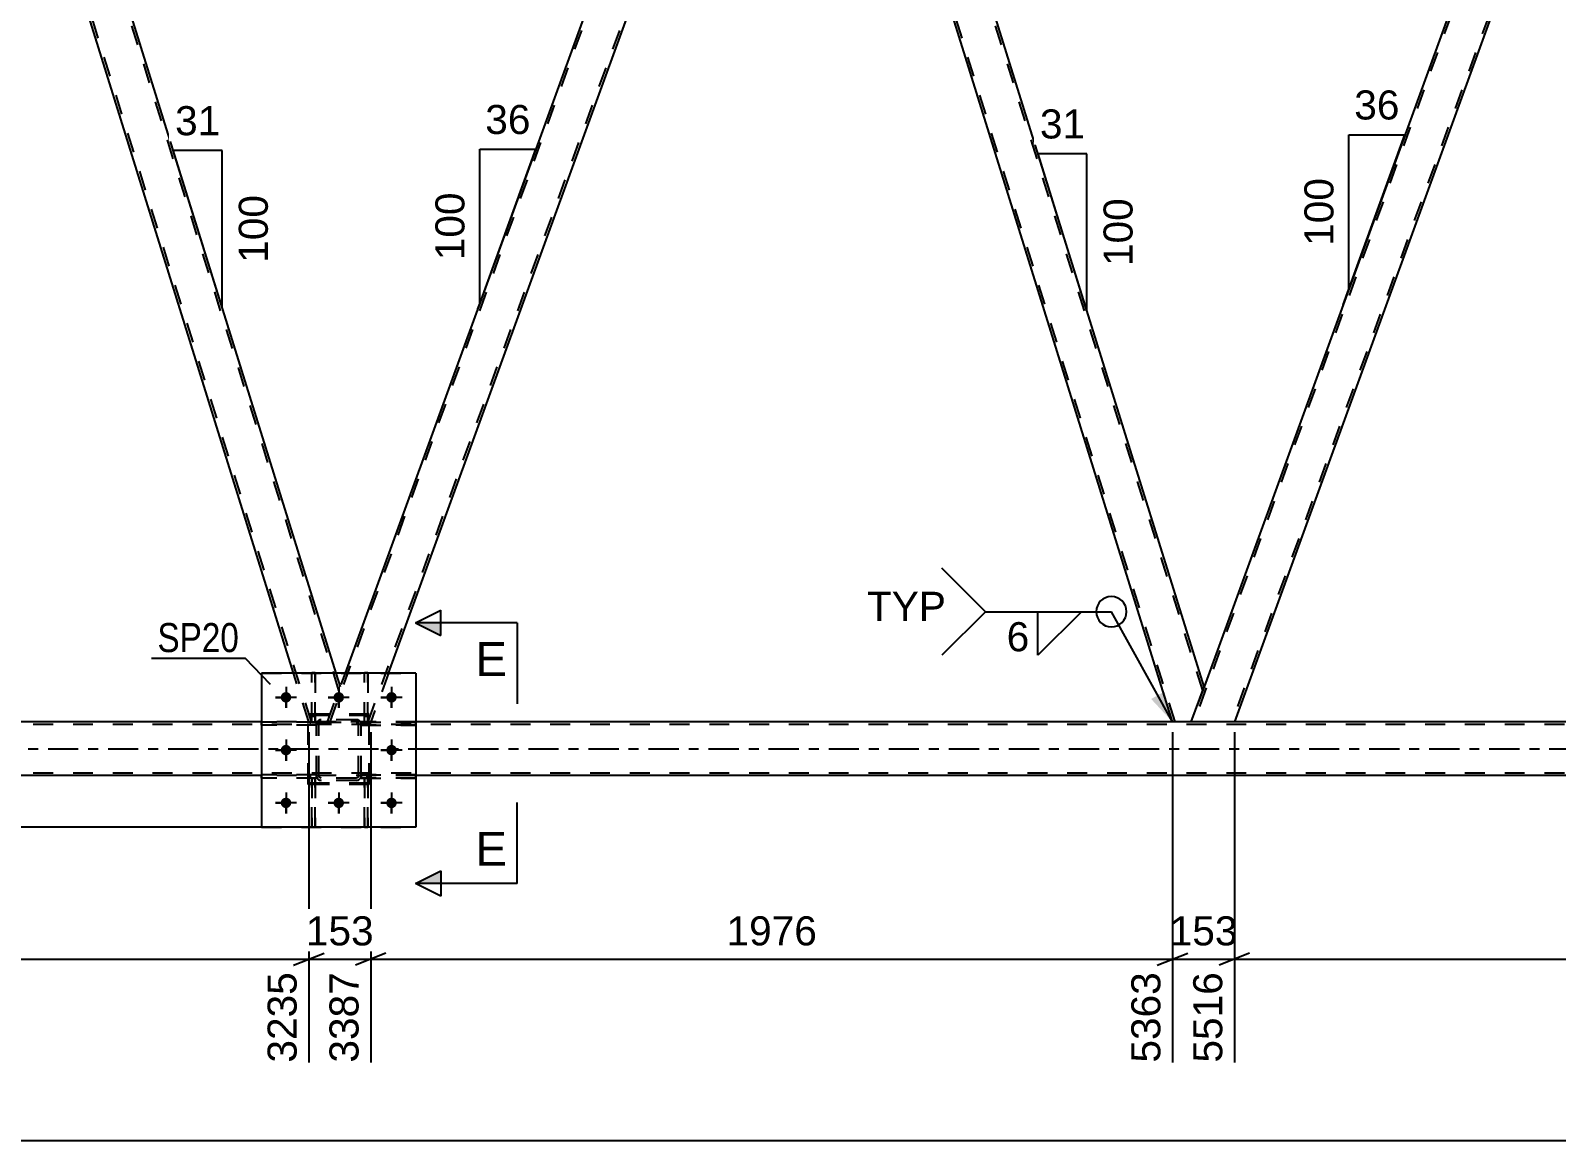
# Model space of a CAD drawing. Header units: millimetres. Extents: x -116 to 725, y -402 to 192.
# Drawn here: x 26.1 to 176.5, y -164.5 to -55.1 of the extents above; entities that cross this region are included whole.
import ezdxf

# ---------------------------------------------------------------- set-up
doc = ezdxf.new("R2010")
doc.units = ezdxf.units.MM
doc.linetypes.add('DXK_LINE_DOT2', pattern=[3.9198, 1.9599, -1.9599])
doc.linetypes.add('DXK_LINE_DOT3', pattern=[5.9187, 2.979, -0.9799, 0.9799, -0.9799])
doc.styles.add('Arial', font='ARIAL.TTF', dxfattribs={"height": 0.2})
doc.styles.add('Arial Narrow', font='ARIALN.TTF', dxfattribs={"height": 0.2})

# ---------------------------------------------------------------- blocks, each defined once
blk = doc.blocks.new('Part-203720616-4721 - 4437')
at = {"color": 7, "linetype": 'DXK_LINE_DOT2'}
for p, q in [((54.17, -128.76), (53.85, -128.76)), ((53.85, -128.76), (53.85, -133.59)), ((54.17, -133.59), (54.17, -128.76)), ((53.85, -129.36), (54.17, -129.36)), ((53.85, -133.59), (54.17, -133.59))]:
    blk.add_line(p, q, dxfattribs=at)
blk = doc.blocks.new('Part-203720616-4576 - 4437')
at = {"color": 2, "linetype": 'Continuous'}
for p, q in [((48.9, -123.22), (-43.18, -123.22)), ((219.17, -123.22), (64.1, -123.22)), ((48.9, -128.5), (-43.18, -128.5)), ((219.17, -128.5), (64.1, -128.5))]:
    blk.add_line(p, q, dxfattribs=at)
at = {"color": 7, "linetype": 'DXK_LINE_DOT2'}
for p, q in [((64.1, -123.22), (48.9, -123.22)), ((635.92, -123.46), (-43.18, -123.46)), ((635.92, -128.26), (-43.18, -128.26)), ((64.1, -128.5), (48.9, -128.5))]:
    blk.add_line(p, q, dxfattribs=at)
at = {"color": 7, "linetype": 'DXK_LINE_DOT3'}
blk.add_line((-43.18, -125.86), (635.92, -125.86), dxfattribs=at)
blk = doc.blocks.new('Part-203720616-4447 - 4437')
at = {"color": 2, "linetype": 'Continuous'}
for p, q in [((102.22, -6.25), (103.62, -2.4)), ((141.79, -119.75), (105.12, -2.12)), ((138.68, -123.22), (102.22, -6.25)), ((140.53, -123.22), (141.79, -119.75))]:
    blk.add_line(p, q, dxfattribs=at)
at = {"color": 7, "linetype": 'DXK_LINE_DOT2'}
for p, q in [((103.77, -2), (103.62, -2.4)), ((105.09, -2), (103.77, -2)), ((141.65, -120.12), (104.84, -2)), ((105.12, -2.12), (105.09, -2)), ((138.93, -123.22), (102.36, -5.88)), ((140.53, -123.22), (138.68, -123.22))]:
    blk.add_line(p, q, dxfattribs=at)
blk = doc.blocks.new('Part-203720616-4452 - 4437')
at = {"color": 7, "linetype": 'DXK_LINE_DOT2'}
for p, q in [((184.9, -2), (140.78, -123.22)), ((188.65, -2), (144.53, -123.22)), ((188.9, -2), (187.36, -6.25)), ((188.86, -2), (188.75, -2)), ((188.9, -2), (188.86, -2)), ((141.79, -119.75), (140.53, -123.22)), ((144.78, -123.22), (140.53, -123.22))]:
    blk.add_line(p, q, dxfattribs=at)
at = {"color": 2, "linetype": 'Continuous'}
for p, q in [((184.65, -2), (141.79, -119.75)), ((188.39, -2), (184.65, -2)), ((188.39, -2), (188.9, -2)), ((187.36, -6.25), (144.78, -123.22))]:
    blk.add_line(p, q, dxfattribs=at)
blk = doc.blocks.new('Part-203720616-4719 - 4437')
at = {"color": 7, "linetype": 'DXK_LINE_DOT2'}
for p, q in [((59.5, -122.59), (53.5, -122.59)), ((53.5, -129.39), (53.5, -122.59)), ((59.5, -129.39), (59.5, -122.59)), ((59.5, -129.39), (53.5, -129.39))]:
    blk.add_line(p, q, dxfattribs=at)
blk = doc.blocks.new('Part-203720616-4677 - 4437')
at = {"color": 2, "linetype": 'Continuous'}
for p, q in [((64.1, -118.4), (48.9, -118.4)), ((48.9, -118.4), (48.9, -133.6)), ((64.1, -118.4), (64.1, -133.6)), ((64.1, -133.6), (48.9, -133.6))]:
    blk.add_line(p, q, dxfattribs=at)
blk = doc.blocks.new('Part-203720616-4504 - 4437')
at = {"color": 7, "linetype": 'DXK_LINE_DOT2'}
for p, q in [((59.5, -122.46), (53.5, -122.46)), ((53.5, -129.26), (53.5, -122.46)), ((59.5, -129.26), (59.5, -122.46)), ((59.5, -129.26), (53.5, -129.26))]:
    blk.add_line(p, q, dxfattribs=at)
blk = doc.blocks.new('Part-203720616-4505 - 4437')
at = {"color": 7, "linetype": 'DXK_LINE_DOT2'}
for p, q in [((54.3, -123.48), (54.33, -123.29)), ((54.33, -123.29), (54.3, -123.48)), ((54.56, -123.38), (54.61, -123.31)), ((54.59, -123.03), (54.78, -123)), ((54.78, -123), (54.59, -123.03)), ((54.61, -123.31), (54.69, -123.25)), ((54.69, -123.25), (54.78, -123.24)), ((58.22, -123), (54.78, -123)), ((54.78, -123.24), (58.22, -123.24)), ((58.22, -123), (58.4, -123.03)), ((58.4, -123.03), (58.22, -123)), ((58.22, -123.24), (58.31, -123.25)), ((58.31, -123.25), (58.39, -123.31)), ((58.39, -123.31), (58.44, -123.38)), ((58.66, -123.29), (58.7, -123.48)), ((58.7, -123.48), (58.66, -123.29)), ((54.3, -128.52), (54.3, -123.48)), ((54.54, -123.48), (54.56, -123.38)), ((54.54, -128.52), (54.54, -123.48)), ((58.44, -123.38), (58.46, -123.48)), ((58.46, -128.52), (58.46, -123.48)), ((58.7, -128.52), (58.7, -123.48)), ((54.33, -128.7), (54.3, -128.52)), ((54.3, -128.52), (54.33, -128.7)), ((54.56, -128.61), (54.54, -128.52)), ((54.61, -128.69), (54.56, -128.61)), ((54.78, -129), (54.59, -128.96)), ((54.59, -128.96), (54.78, -129)), ((54.69, -128.74), (54.61, -128.69)), ((54.78, -128.76), (54.69, -128.74)), ((58.22, -128.76), (54.78, -128.76)), ((58.22, -129), (54.78, -129)), ((58.31, -128.74), (58.22, -128.76)), ((58.4, -128.96), (58.22, -129)), ((58.22, -129), (58.4, -128.96)), ((58.39, -128.69), (58.31, -128.74)), ((58.44, -128.61), (58.39, -128.69)), ((58.46, -128.52), (58.44, -128.61)), ((58.7, -128.52), (58.66, -128.7)), ((58.66, -128.7), (58.7, -128.52))]:
    blk.add_line(p, q, dxfattribs=at)
at = {"color": 7, "linetype": 'DXK_LINE_DOT3'}
blk.add_line((56.5, -126), (56.5, -126), dxfattribs=at)
at = {"color": 7, "linetype": 'DXK_LINE_DOT2'}
for centre, start, end in [((54.78, -123.48), 112.5, 157.5), ((54.78, -123.48), 112.5, 157.5), ((58.22, -123.48), 22.5, 67.5), ((58.22, -123.48), 22.5, 67.5), ((54.78, -128.52), 202.5, 247.5), ((54.78, -128.52), 202.5, 247.5), ((58.22, -128.52), 292.5, 337.5), ((58.22, -128.52), 292.5, 337.5)]:
    blk.add_arc(centre, 0.48, start, end, dxfattribs=at)
blk = doc.blocks.new('Part-203720616-4510 - 4437')
at = {"color": 2, "linetype": 'Continuous'}
for p, q in [((18.49, -2.4), (17.09, -6.25)), ((56.23, -118.4), (20.08, -2.4)), ((52.04, -118.4), (17.09, -6.25))]:
    blk.add_line(p, q, dxfattribs=at)
at = {"color": 7, "linetype": 'DXK_LINE_DOT2'}
for p, q in [((18.63, -2), (18.49, -2.4)), ((19.95, -2), (18.63, -2)), ((56.52, -120.12), (19.7, -2)), ((20.08, -2.4), (19.95, -2)), ((53.8, -123.22), (17.22, -5.88)), ((53.55, -123.22), (52.04, -118.4)), ((56.66, -119.75), (56.23, -118.4)), ((55.39, -123.22), (56.66, -119.75)), ((53.55, -123.22), (55.39, -123.22))]:
    blk.add_line(p, q, dxfattribs=at)
blk = doc.blocks.new('Part-203720616-4520 - 4437')
at = {"color": 7, "linetype": 'DXK_LINE_DOT2'}
for p, q in [((55.65, -123.22), (99.77, -2)), ((59.39, -123.22), (103.51, -2)), ((99.37, -2.4), (99.51, -2)), ((103.77, -2), (99.51, -2)), ((102.22, -6.25), (103.77, -2)), ((55.39, -123.22), (57.15, -118.4)), ((61.4, -118.4), (59.65, -123.22)), ((59.65, -123.22), (55.39, -123.22))]:
    blk.add_line(p, q, dxfattribs=at)
at = {"color": 2, "linetype": 'Continuous'}
for p, q in [((57.15, -118.4), (99.37, -2.4)), ((61.4, -118.4), (102.22, -6.25))]:
    blk.add_line(p, q, dxfattribs=at)
blk = doc.blocks.new('Part-203720616-4735 - 4437')
at = {"color": 7, "linetype": 'DXK_LINE_DOT2'}
for p, q in [((54.3, -123.48), (54.33, -123.29)), ((54.33, -123.29), (54.3, -123.48)), ((54.56, -123.38), (54.61, -123.31)), ((54.59, -123.03), (54.78, -123)), ((54.78, -123), (54.59, -123.03)), ((54.61, -123.31), (54.69, -123.25)), ((54.69, -123.25), (54.78, -123.24)), ((58.22, -123), (54.78, -123)), ((54.78, -123.24), (58.22, -123.24)), ((58.22, -123), (58.4, -123.03)), ((58.4, -123.03), (58.22, -123)), ((58.22, -123.24), (58.31, -123.25)), ((58.31, -123.25), (58.39, -123.31)), ((58.39, -123.31), (58.44, -123.38)), ((58.66, -123.29), (58.7, -123.48)), ((58.7, -123.48), (58.66, -123.29)), ((54.3, -128.52), (54.3, -123.48)), ((54.54, -123.48), (54.56, -123.38)), ((54.54, -128.52), (54.54, -123.48)), ((58.44, -123.38), (58.46, -123.48)), ((58.46, -128.52), (58.46, -123.48)), ((58.7, -128.52), (58.7, -123.48)), ((54.33, -128.7), (54.3, -128.52)), ((54.3, -128.52), (54.33, -128.7)), ((54.56, -128.61), (54.54, -128.52)), ((54.61, -128.69), (54.56, -128.61)), ((54.78, -129), (54.59, -128.96)), ((54.59, -128.96), (54.78, -129)), ((54.69, -128.74), (54.61, -128.69)), ((54.78, -128.76), (54.69, -128.74)), ((58.22, -128.76), (54.78, -128.76)), ((58.22, -129), (54.78, -129)), ((58.31, -128.74), (58.22, -128.76)), ((58.4, -128.96), (58.22, -129)), ((58.22, -129), (58.4, -128.96)), ((58.39, -128.69), (58.31, -128.74)), ((58.44, -128.61), (58.39, -128.69)), ((58.46, -128.52), (58.44, -128.61)), ((58.7, -128.52), (58.66, -128.7)), ((58.66, -128.7), (58.7, -128.52))]:
    blk.add_line(p, q, dxfattribs=at)
at = {"color": 7, "linetype": 'DXK_LINE_DOT3'}
blk.add_line((56.5, -126), (56.5, -126), dxfattribs=at)
at = {"color": 7, "linetype": 'DXK_LINE_DOT2'}
for centre, start, end in [((54.78, -123.48), 112.5, 157.5), ((54.78, -123.48), 112.5, 157.5), ((58.22, -123.48), 22.5, 67.5), ((58.22, -123.48), 22.5, 67.5), ((54.78, -128.52), 202.5, 247.5), ((54.78, -128.52), 202.5, 247.5), ((58.22, -128.52), 292.5, 337.5), ((58.22, -128.52), 292.5, 337.5)]:
    blk.add_arc(centre, 0.48, start, end, dxfattribs=at)
blk = doc.blocks.new('Bolt-203720616-4647 - 4437')
at = {"linetype": 'Continuous'}
for points in [[(51.82, -120.8, -1), (50.78, -120.8, -1)], [(57.02, -120.8, -1), (55.98, -120.8, -1)], [(62.22, -120.8, -1), (61.18, -120.8, -1)], [(51.82, -126, -1), (50.78, -126, -1)], [(62.22, -126, -1), (61.18, -126, -1)], [(51.82, -131.2, -1), (50.78, -131.2, -1)], [(57.02, -131.2, -1), (55.98, -131.2, -1)], [(62.22, -131.2, -1), (61.18, -131.2, -1)]]:
    blk.add_hatch(color=1, dxfattribs=at).paths.add_polyline_path(points)
at = {"color": 1, "linetype": 'Continuous'}
for p, q in [((51.3, -119.76), (51.3, -121.84)), ((56.5, -119.76), (56.5, -121.84)), ((61.7, -119.76), (61.7, -121.84)), ((52.34, -120.8), (50.26, -120.8)), ((57.54, -120.8), (55.46, -120.8)), ((62.74, -120.8), (60.66, -120.8)), ((52.34, -126), (50.26, -126)), ((51.3, -124.96), (51.3, -127.04)), ((62.74, -126), (60.66, -126)), ((61.7, -124.96), (61.7, -127.04)), ((51.3, -130.16), (51.3, -132.24)), ((56.5, -130.16), (56.5, -132.24)), ((61.7, -130.16), (61.7, -132.24)), ((52.34, -131.2), (50.26, -131.2)), ((57.54, -131.2), (55.46, -131.2)), ((62.74, -131.2), (60.66, -131.2))]:
    blk.add_line(p, q, dxfattribs=at)
blk = doc.blocks.new('Bolt-203720616-4648 - 4437')
at = {"color": 1, "linetype": 'Continuous'}
for p, q in [((51.3, -119.76), (51.3, -120.45)), ((56.5, -119.76), (56.5, -120.45)), ((61.7, -119.76), (61.7, -120.45)), ((50.26, -120.8), (50.95, -120.8)), ((51.3, -121.84), (51.3, -121.14)), ((52.34, -120.8), (51.64, -120.8)), ((55.46, -120.8), (56.15, -120.8)), ((56.5, -121.84), (56.5, -121.14)), ((57.54, -120.8), (56.84, -120.8)), ((60.66, -120.8), (61.35, -120.8)), ((61.7, -121.84), (61.7, -121.14)), ((62.74, -120.8), (62.04, -120.8)), ((50.26, -126), (50.95, -126)), ((51.3, -124.96), (51.3, -125.65)), ((52.34, -126), (51.64, -126)), ((60.66, -126), (61.35, -126)), ((61.7, -124.96), (61.7, -125.65)), ((62.74, -126), (62.04, -126)), ((51.3, -127.04), (51.3, -126.34)), ((61.7, -127.04), (61.7, -126.34)), ((51.3, -130.16), (51.3, -130.85)), ((56.5, -130.16), (56.5, -130.85)), ((61.7, -130.16), (61.7, -130.85)), ((50.26, -131.2), (50.95, -131.2)), ((51.3, -132.24), (51.3, -131.54)), ((52.34, -131.2), (51.64, -131.2)), ((55.46, -131.2), (56.15, -131.2)), ((56.5, -132.24), (56.5, -131.54)), ((57.54, -131.2), (56.84, -131.2)), ((60.66, -131.2), (61.35, -131.2)), ((61.7, -132.24), (61.7, -131.54)), ((62.74, -131.2), (62.04, -131.2))]:
    blk.add_line(p, q, dxfattribs=at)
blk = doc.blocks.new('Part-203720616-4667 - 4437')
at = {"color": 2, "linetype": 'Continuous'}
for p, q in [((53.85, -118.4), (53.85, -118.39)), ((54.17, -118.39), (53.85, -118.39)), ((54.17, -118.4), (54.17, -118.39))]:
    blk.add_line(p, q, dxfattribs=at)
at = {"color": 7, "linetype": 'DXK_LINE_DOT2'}
for p, q in [((53.85, -123.24), (53.85, -118.4)), ((54.17, -123.24), (54.17, -118.4)), ((53.85, -122.64), (54.17, -122.64)), ((54.17, -123.24), (53.85, -123.24))]:
    blk.add_line(p, q, dxfattribs=at)
blk = doc.blocks.new('Part-203720616-4672 - 4437')
at = {"color": 7, "linetype": 'DXK_LINE_DOT2'}
for p, q in [((48.9, -118.4), (64.1, -118.4)), ((48.9, -118.4), (48.9, -133.6)), ((64.1, -118.4), (64.1, -133.6)), ((48.9, -133.6), (64.1, -133.6))]:
    blk.add_line(p, q, dxfattribs=at)
blk = doc.blocks.new('Part-203720616-4720 - 4437')
at = {"color": 7, "linetype": 'DXK_LINE_DOT2'}
for p, q in [((59.37, -128.76), (59.05, -128.76)), ((59.05, -128.76), (59.05, -133.59)), ((59.37, -133.59), (59.37, -128.76)), ((59.05, -129.36), (59.37, -129.36)), ((59.05, -133.59), (59.37, -133.59))]:
    blk.add_line(p, q, dxfattribs=at)
blk = doc.blocks.new('Part-203720616-4724 - 4437')
at = {"color": 7, "linetype": 'DXK_LINE_DOT2'}
for p, q in [((64.1, -123.23), (58.7, -123.23)), ((58.7, -123.23), (58.7, -123.55)), ((59.3, -123.55), (59.3, -123.23)), ((64.1, -123.55), (64.1, -123.23)), ((58.7, -123.55), (64.1, -123.55))]:
    blk.add_line(p, q, dxfattribs=at)
blk = doc.blocks.new('Part-203720616-4727 - 4437')
at = {"color": 7, "linetype": 'DXK_LINE_DOT2'}
for p, q in [((64.1, -128.43), (58.7, -128.43)), ((58.7, -128.43), (58.7, -128.75)), ((58.7, -128.75), (64.1, -128.75)), ((59.3, -128.75), (59.3, -128.43)), ((64.1, -128.75), (64.1, -128.43))]:
    blk.add_line(p, q, dxfattribs=at)
blk = doc.blocks.new('Part-203720616-4730 - 4437')
at = {"color": 7, "linetype": 'DXK_LINE_DOT2'}
for p, q in [((54.3, -123.23), (48.9, -123.23)), ((48.9, -123.23), (48.9, -123.55)), ((53.7, -123.55), (53.7, -123.23)), ((54.3, -123.55), (54.3, -123.23)), ((54.3, -123.55), (48.9, -123.55))]:
    blk.add_line(p, q, dxfattribs=at)
blk = doc.blocks.new('Part-203720616-4731 - 4437')
at = {"color": 7, "linetype": 'DXK_LINE_DOT2'}
for p, q in [((59.05, -123.24), (59.05, -118.39)), ((59.05, -118.39), (59.37, -118.39)), ((59.37, -118.39), (59.37, -123.24)), ((59.05, -122.64), (59.37, -122.64)), ((59.37, -123.24), (59.05, -123.24))]:
    blk.add_line(p, q, dxfattribs=at)
blk = doc.blocks.new('Part-203720616-4732 - 4437')
at = {"color": 7, "linetype": 'DXK_LINE_DOT2'}
for p, q in [((53.85, -123.24), (53.85, -118.39)), ((53.85, -118.39), (54.17, -118.39)), ((54.17, -118.39), (54.17, -123.24)), ((53.85, -122.64), (54.17, -122.64)), ((54.17, -123.24), (53.85, -123.24))]:
    blk.add_line(p, q, dxfattribs=at)
blk = doc.blocks.new('Part-203720616-4733 - 4437')
at = {"color": 7, "linetype": 'DXK_LINE_DOT2'}
for p, q in [((59.05, -133.59), (59.05, -128.76)), ((59.05, -128.76), (59.37, -128.76)), ((59.37, -128.76), (59.37, -133.59)), ((59.05, -129.36), (59.37, -129.36)), ((59.37, -133.59), (59.05, -133.59))]:
    blk.add_line(p, q, dxfattribs=at)
blk = doc.blocks.new('Part-203720616-4734 - 4437')
at = {"color": 7, "linetype": 'DXK_LINE_DOT2'}
for p, q in [((53.85, -133.59), (53.85, -128.76)), ((53.85, -128.76), (54.17, -128.76)), ((54.17, -128.76), (54.17, -133.59)), ((53.85, -129.36), (54.17, -129.36)), ((54.17, -133.59), (53.85, -133.59))]:
    blk.add_line(p, q, dxfattribs=at)
blk = doc.blocks.new('Part-203720616-4738 - 4437')
at = {"color": 7, "linetype": 'DXK_LINE_DOT2'}
for p, q in [((54.3, -128.43), (48.9, -128.43)), ((48.9, -128.43), (48.9, -128.75)), ((54.3, -128.75), (48.9, -128.75)), ((53.7, -128.75), (53.7, -128.43)), ((54.3, -128.75), (54.3, -128.43))]:
    blk.add_line(p, q, dxfattribs=at)
blk = doc.blocks.new('Part-203720616-4739 - 4437')
at = {"color": 7, "linetype": 'DXK_LINE_DOT2'}
for p, q in [((58.7, -123.55), (58.7, -123.23)), ((58.7, -123.23), (64.1, -123.23)), ((59.3, -123.55), (59.3, -123.23)), ((64.1, -123.23), (64.1, -123.55)), ((64.1, -123.55), (58.7, -123.55))]:
    blk.add_line(p, q, dxfattribs=at)
blk = doc.blocks.new('Part-203720616-4740 - 4437')
at = {"color": 7, "linetype": 'DXK_LINE_DOT2'}
for p, q in [((58.7, -128.75), (58.7, -128.43)), ((58.7, -128.43), (64.1, -128.43)), ((64.1, -128.75), (58.7, -128.75)), ((59.3, -128.75), (59.3, -128.43)), ((64.1, -128.43), (64.1, -128.75))]:
    blk.add_line(p, q, dxfattribs=at)
blk = doc.blocks.new('Part-203720616-4741 - 4437')
at = {"color": 7, "linetype": 'DXK_LINE_DOT2'}
for p, q in [((54.3, -123.23), (48.9, -123.23)), ((48.9, -123.55), (48.9, -123.23)), ((53.7, -123.55), (53.7, -123.23)), ((54.3, -123.23), (54.3, -123.55)), ((54.3, -123.55), (48.9, -123.55))]:
    blk.add_line(p, q, dxfattribs=at)
blk = doc.blocks.new('Part-203720616-4742 - 4437')
at = {"color": 7, "linetype": 'DXK_LINE_DOT2'}
for p, q in [((54.3, -128.43), (48.9, -128.43)), ((48.9, -128.75), (48.9, -128.43)), ((54.3, -128.75), (48.9, -128.75)), ((53.7, -128.75), (53.7, -128.43)), ((54.3, -128.43), (54.3, -128.75))]:
    blk.add_line(p, q, dxfattribs=at)
blk = doc.blocks.new('Part-203720616-4743 - 4437')
at = {"color": 2, "linetype": 'Continuous'}
for p, q in [((59.05, -118.4), (59.05, -118.39)), ((59.37, -118.39), (59.05, -118.39)), ((59.37, -118.4), (59.37, -118.39))]:
    blk.add_line(p, q, dxfattribs=at)
at = {"color": 7, "linetype": 'DXK_LINE_DOT2'}
for p, q in [((59.05, -123.24), (59.05, -118.4)), ((59.37, -123.24), (59.37, -118.4)), ((59.05, -122.64), (59.37, -122.64)), ((59.37, -123.24), (59.05, -123.24))]:
    blk.add_line(p, q, dxfattribs=at)
blk = doc.blocks.new('AngleDimension-203720616-6331 - 4437')
at = {"color": 7, "linetype": 'Continuous'}
for p, q in [((156.04, -65.36), (161.59, -65.36)), ((156.04, -80.58), (161.59, -65.36)), ((156.04, -80.58), (156.04, -65.36)), ((155.49, -82.11), (156.04, -80.58))]:
    blk.add_line(p, q, dxfattribs=at)
at = {"color": 0}
for points in [[(161.64, -64.46), (161.64, -60.26), (155.99, -60.26), (155.99, -64.46)], [(155.14, -69.04), (150.94, -69.04), (150.94, -76.91), (155.14, -76.91)]]:
    blk.add_wipeout(points, dxfattribs=at)
at = {"color": 3, "style": 'Arial'}
blk.add_text('36', height=2.865, dxfattribs=at).set_placement((156.59, -63.86))
blk.add_text('100', height=2.865, rotation=90.0002, dxfattribs=at).set_placement((154.54, -76.31))
blk = doc.blocks.new('StraightDimension-203720616-5446 - 4437')
at = {"color": 7, "linetype": 'Continuous'}
for p, q in [((138.68, -124.22), (138.68, -156.79)), ((144.78, -124.22), (144.78, -156.79)), ((137.18, -147.19), (140.18, -145.99)), ((138.68, -146.59), (144.78, -146.59)), ((146.28, -145.99), (143.28, -147.19))]:
    blk.add_line(p, q, dxfattribs=at)
at = {"color": 0}
blk.add_wipeout([(145.67, -145.84), (145.67, -141.64), (137.8, -141.64), (137.8, -145.84)], dxfattribs=at)
at = {"color": 0, "linetype": 'Continuous'}
blk.add_wipeout([(144.18, -147.29), (139.98, -147.29), (139.98, -157.39), (144.18, -157.39)], dxfattribs=at)
at = {"color": 3, "style": 'Arial'}
blk.add_text('153', height=2.865, dxfattribs=at).set_placement((138.4, -145.24))
at = {"color": 3, "linetype": 'Continuous', "style": 'Arial'}
blk.add_text('5516', height=2.865, rotation=90.0002, dxfattribs=at).set_placement((143.58, -156.79))
blk = doc.blocks.new('StraightDimension-203720616-5518 - 4437')
at = {"color": 7, "linetype": 'Continuous'}
for p, q in [((-29.74, -124.22), (-29.74, -156.79)), ((53.55, -124.22), (53.55, -156.79)), ((-28.24, -145.99), (-31.24, -147.19)), ((-29.74, -146.59), (53.55, -146.59)), ((52.05, -147.19), (55.05, -145.99))]:
    blk.add_line(p, q, dxfattribs=at)
at = {"color": 0}
blk.add_wipeout([(16.95, -145.84), (16.95, -141.64), (6.86, -141.64), (6.86, -145.84)], dxfattribs=at)
at = {"color": 0, "linetype": 'Continuous'}
blk.add_wipeout([(52.95, -147.29), (48.75, -147.29), (48.75, -157.39), (52.95, -157.39)], dxfattribs=at)
at = {"color": 3, "style": 'Arial'}
blk.add_text('2082', height=2.865, dxfattribs=at).set_placement((7.46, -145.24))
at = {"color": 3, "linetype": 'Continuous', "style": 'Arial'}
blk.add_text('3235', height=2.865, rotation=90.0002, dxfattribs=at).set_placement((52.35, -156.79))
blk = doc.blocks.new('AngleDimension-203720616-12954 - 4437')
at = {"color": 7, "linetype": 'Continuous'}
for p, q in [((43.23, -76.68), (40.19, -66.91)), ((45.01, -66.91), (40.19, -66.91)), ((45.01, -82.38), (40.19, -66.91)), ((45.01, -82.38), (45.01, -66.91))]:
    blk.add_line(p, q, dxfattribs=at)
at = {"color": 0}
for points in [[(45.42, -66.01), (45.42, -61.81), (39.77, -61.81), (39.77, -66.01)], [(50.11, -70.71), (45.91, -70.71), (45.91, -78.58), (50.11, -78.58)]]:
    blk.add_wipeout(points, dxfattribs=at)
at = {"color": 3, "style": 'Arial'}
blk.add_text('31', height=2.865, dxfattribs=at).set_placement((40.37, -65.41))
blk.add_text('100', height=2.865, rotation=90.0002, dxfattribs=at).set_placement((49.51, -77.98))
blk = doc.blocks.new('StraightDimension-203720616-4981 - 4437')
at = {"color": 7, "linetype": 'Continuous'}
blk.add_line((-57.88, -164.46), (682.14, -164.46), dxfattribs=at)
blk = doc.blocks.new('StraightDimension-203720616-5422 - 4437')
at = {"color": 7, "linetype": 'Continuous'}
for p, q in [((144.78, -124.22), (144.78, -156.79)), ((223.82, -124.22), (223.82, -156.79)), ((146.28, -145.99), (143.28, -147.19)), ((144.78, -146.59), (223.82, -146.59)), ((222.32, -147.19), (225.32, -145.99))]:
    blk.add_line(p, q, dxfattribs=at)
at = {"color": 0}
blk.add_wipeout([(189.35, -145.84), (189.35, -141.64), (179.25, -141.64), (179.25, -145.84)], dxfattribs=at)
at = {"color": 0, "linetype": 'Continuous'}
blk.add_wipeout([(223.22, -147.29), (219.02, -147.29), (219.02, -157.39), (223.22, -157.39)], dxfattribs=at)
at = {"color": 3, "style": 'Arial'}
blk.add_text('1976', height=2.865, dxfattribs=at).set_placement((179.85, -145.24))
at = {"color": 3, "linetype": 'Continuous', "style": 'Arial'}
blk.add_text('7492', height=2.865, rotation=90.0002, dxfattribs=at).set_placement((222.62, -156.79))
blk = doc.blocks.new('StraightDimension-203720616-5470 - 4437')
at = {"color": 7, "linetype": 'Continuous'}
for p, q in [((59.65, -124.22), (59.65, -156.79)), ((138.68, -124.22), (138.68, -156.79)), ((61.15, -145.99), (58.15, -147.19)), ((59.65, -146.59), (138.68, -146.59)), ((137.18, -147.19), (140.18, -145.99))]:
    blk.add_line(p, q, dxfattribs=at)
at = {"color": 0}
blk.add_wipeout([(104.21, -145.84), (104.21, -141.64), (94.12, -141.64), (94.12, -145.84)], dxfattribs=at)
at = {"color": 0, "linetype": 'Continuous'}
blk.add_wipeout([(138.08, -147.29), (133.88, -147.29), (133.88, -157.39), (138.08, -157.39)], dxfattribs=at)
at = {"color": 3, "style": 'Arial'}
blk.add_text('1976', height=2.865, dxfattribs=at).set_placement((94.72, -145.24))
at = {"color": 3, "linetype": 'Continuous', "style": 'Arial'}
blk.add_text('5363', height=2.865, rotation=90.0002, dxfattribs=at).set_placement((137.48, -156.79))
blk = doc.blocks.new('StraightDimension-203720616-5494 - 4437')
at = {"color": 7, "linetype": 'Continuous'}
for p, q in [((53.55, -124.22), (53.55, -156.79)), ((59.65, -124.22), (59.65, -156.79)), ((52.05, -147.19), (55.05, -145.99)), ((53.55, -146.59), (59.65, -146.59)), ((61.15, -145.99), (58.15, -147.19))]:
    blk.add_line(p, q, dxfattribs=at)
at = {"color": 0}
blk.add_wipeout([(60.53, -145.84), (60.53, -141.64), (52.66, -141.64), (52.66, -145.84)], dxfattribs=at)
at = {"color": 0, "linetype": 'Continuous'}
blk.add_wipeout([(59.05, -147.29), (54.85, -147.29), (54.85, -157.39), (59.05, -157.39)], dxfattribs=at)
at = {"color": 3, "style": 'Arial'}
blk.add_text('153', height=2.865, dxfattribs=at).set_placement((53.26, -145.24))
at = {"color": 3, "linetype": 'Continuous', "style": 'Arial'}
blk.add_text('3387', height=2.865, rotation=90.0002, dxfattribs=at).set_placement((58.45, -156.79))
blk = doc.blocks.new('AngleDimension-203720616-12968 - 4437')
at = {"color": 7, "linetype": 'Continuous'}
for p, q in [((127.73, -74.65), (125.42, -67.23)), ((130.24, -67.23), (125.42, -67.23)), ((130.24, -82.7), (125.42, -67.23)), ((130.24, -82.7), (130.24, -67.23))]:
    blk.add_line(p, q, dxfattribs=at)
at = {"color": 0}
for points in [[(130.65, -66.33), (130.65, -62.13), (125.01, -62.13), (125.01, -66.33)], [(135.34, -71.03), (131.14, -71.03), (131.14, -78.9), (135.34, -78.9)]]:
    blk.add_wipeout(points, dxfattribs=at)
at = {"color": 3, "style": 'Arial'}
blk.add_text('31', height=2.865, dxfattribs=at).set_placement((125.61, -65.73))
blk.add_text('100', height=2.865, rotation=90.0002, dxfattribs=at).set_placement((134.74, -78.3))
blk = doc.blocks.new('AngleDimension-203720616-6145 - 4437')
at = {"color": 7, "linetype": 'Continuous'}
for p, q in [((70.39, -66.79), (75.93, -66.79)), ((70.39, -82.01), (75.93, -66.79)), ((70.39, -82.01), (70.39, -66.79)), ((70.21, -82.51), (70.39, -82.01))]:
    blk.add_line(p, q, dxfattribs=at)
at = {"color": 0}
for points in [[(75.98, -65.89), (75.98, -61.69), (70.34, -61.69), (70.34, -65.89)], [(69.49, -70.46), (65.29, -70.46), (65.29, -78.33), (69.49, -78.33)]]:
    blk.add_wipeout(points, dxfattribs=at)
at = {"color": 3, "style": 'Arial'}
blk.add_text('36', height=2.865, dxfattribs=at).set_placement((70.94, -65.29))
blk.add_text('100', height=2.865, rotation=90.0002, dxfattribs=at).set_placement((68.89, -77.73))
blk = doc.blocks.new('StraightDimension-203720616-14069 - 4437')
at = {"color": 7, "linetype": 'Continuous'}
for p, q in [((-92.08, 9.23), (-93.28, 12.23)), ((-14.47, 10.73), (-95.53, 10.73)), ((-92.68, -133.6), (-92.68, 10.73)), ((-93.28, -132.1), (-92.08, -135.1)), ((49.91, -133.6), (-95.53, -133.6))]:
    blk.add_line(p, q, dxfattribs=at)
at = {"color": 0}
blk.add_wipeout([(-93.43, -56.39), (-97.63, -56.39), (-97.63, -66.48), (-93.43, -66.48)], dxfattribs=at)
at = {"color": 3, "style": 'Arial'}
blk.add_text('3608', height=2.865, rotation=90.0002, dxfattribs=at).set_placement((-94.03, -65.88))
blk = doc.blocks.new('Mark-203720616-4673 - 4437')
at = {"color": 0}
blk.add_wipeout([(46.67, -116.34), (46.67, -113.34), (38.63, -113.34), (38.63, -116.34)], dxfattribs=at)
blk.add_wipeout([(46.67, -116.34), (46.67, -113.34), (38.63, -113.34), (38.63, -116.34)], dxfattribs=at)
at = {"color": 30, "linetype": 'Continuous'}
for p in [(38.03, -116.94), (49.78, -119.52)]:
    blk.add_line(p, (47.27, -116.94), dxfattribs=at)
at = {"color": 3, "style": 'Arial Narrow'}
blk.add_text('SP20', height=2.863, dxfattribs=at).set_placement((38.63, -116.34))
blk = doc.blocks.new('SectionMark-203720616-6377 - 4437')
at = {"linetype": 'Continuous'}
for points in [[(66.57, -113.45), (66.57, -114.7), (64.07, -113.45)], [(66.57, -137.9), (66.57, -139.15), (64.07, -139.15)]]:
    blk.add_hatch(color=6, dxfattribs=at).paths.add_polyline_path(points)
at = {"color": 6, "linetype": 'Continuous'}
for p, q in [((64.07, -113.45), (66.57, -112.2)), ((66.57, -114.7), (66.57, -112.2)), ((74.07, -113.45), (64.07, -113.45)), ((64.07, -113.45), (66.57, -114.7)), ((74.07, -113.45), (74.07, -121.45)), ((74.07, -139.15), (74.07, -131.15)), ((64.07, -139.15), (66.57, -137.9)), ((66.57, -137.9), (66.57, -140.4)), ((74.07, -139.15), (64.07, -139.15)), ((66.57, -140.4), (64.07, -139.15))]:
    blk.add_line(p, q, dxfattribs=at)
at = {"color": 0, "linetype": 'Continuous'}
for points in [[(73.07, -118.7), (73.07, -115.2), (69.96, -115.2), (69.96, -118.7)], [(73.07, -137.4), (73.07, -133.9), (69.96, -133.9), (69.96, -137.4)]]:
    blk.add_wipeout(points, dxfattribs=at)
at = {"color": 3, "linetype": 'Continuous', "style": 'Arial'}
for p in [(69.96, -118.7), (69.96, -137.4)]:
    blk.add_text('E', height=3.34, dxfattribs=at).set_placement(p)
blk = doc.blocks.new('WeldMark-203720616-14114 - 4437')
at = {"linetype": 'Continuous'}
blk.add_hatch(color=30, dxfattribs=at).paths.add_polyline_path([(137.88, -120.23), (138.68, -123.22), (136.57, -120.96)])
at = {"color": 3, "linetype": 'Continuous'}
for q in [(115.94, -108.07), (115.94, -116.64)]:
    blk.add_line((120.23, -112.36), q, dxfattribs=at)
at = {"color": 30, "linetype": 'Continuous'}
blk.add_line((138.68, -123.22), (132.65, -112.36), dxfattribs=at)
at = {"color": 3, "linetype": 'Continuous'}
for start, end in [(90, 270), (270, 90)]:
    blk.add_arc((132.65, -112.36), 1.5, start, end, dxfattribs=at)
at = {"color": 0}
blk.add_wipeout([(124.75, -116.46), (124.75, -113.06), (122.13, -113.06), (122.13, -116.46)], dxfattribs=at)
at = {"color": 30, "linetype": 'Continuous'}
blk.add_line((120.23, -112.36), (132.65, -112.36), dxfattribs=at)
at = {"color": 3, "linetype": 'Continuous'}
for p, q in [((125.41, -112.36), (129.7, -112.36)), ((129.7, -112.36), (125.41, -116.64)), ((125.41, -116.64), (125.41, -112.36))]:
    blk.add_line(p, q, dxfattribs=at)
at = {"color": 3, "style": 'Arial'}
blk.add_text('6', height=2.87, dxfattribs=at).set_placement((122.33, -116.26))
at = {"color": 0, "linetype": 'Continuous'}
blk.add_wipeout([(116.33, -113.26), (116.33, -110.26), (108.56, -110.26), (108.56, -113.26)], dxfattribs=at)
blk.add_wipeout([(116.33, -113.26), (116.33, -110.26), (108.56, -110.26), (108.56, -113.26)], dxfattribs=at)
at = {"color": 3, "linetype": 'Continuous', "style": 'Arial'}
blk.add_text('TYP', height=2.865, dxfattribs=at).set_placement((108.56, -113.26))

msp = doc.modelspace()

# ---------------------------------------------------------------- block references
for name in ['Part-203720616-4510 - 4437', 'Part-203720616-4520 - 4437', 'Part-203720616-4447 - 4437', 'Part-203720616-4452 - 4437', 'Part-203720616-4677 - 4437', 'Part-203720616-4672 - 4437', 'Part-203720616-4667 - 4437', 'Part-203720616-4732 - 4437', 'Part-203720616-4731 - 4437', 'Part-203720616-4743 - 4437', 'Bolt-203720616-4647 - 4437', 'Bolt-203720616-4648 - 4437', 'Part-203720616-4576 - 4437', 'Part-203720616-4730 - 4437', 'Part-203720616-4741 - 4437', 'Part-203720616-4504 - 4437', 'Part-203720616-4719 - 4437', 'Part-203720616-4505 - 4437', 'Part-203720616-4735 - 4437', 'Part-203720616-4724 - 4437', 'Part-203720616-4739 - 4437', 'Part-203720616-4738 - 4437', 'Part-203720616-4742 - 4437', 'Part-203720616-4721 - 4437', 'Part-203720616-4734 - 4437', 'Part-203720616-4727 - 4437', 'Part-203720616-4740 - 4437', 'Part-203720616-4720 - 4437', 'Part-203720616-4733 - 4437']:
    msp.add_blockref(name, (0, 0))

# ---------------------------------------------------------------- next in the draw order: block references
for name in ['AngleDimension-203720616-6331 - 4437', 'AngleDimension-203720616-12954 - 4437', 'StraightDimension-203720616-5518 - 4437', 'StraightDimension-203720616-5446 - 4437']:
    msp.add_blockref(name, (0, 0))

# ---------------------------------------------------------------- next in the draw order: block references
msp.add_blockref('StraightDimension-203720616-4981 - 4437', (0, 0))

# ---------------------------------------------------------------- next in the draw order: block references
for name in ['StraightDimension-203720616-14069 - 4437', 'AngleDimension-203720616-6145 - 4437', 'AngleDimension-203720616-12968 - 4437', 'WeldMark-203720616-14114 - 4437', 'StraightDimension-203720616-5470 - 4437', 'StraightDimension-203720616-5422 - 4437']:
    msp.add_blockref(name, (0, 0))

# ---------------------------------------------------------------- next in the draw order: block references
for name in ['SectionMark-203720616-6377 - 4437', 'Mark-203720616-4673 - 4437', 'StraightDimension-203720616-5494 - 4437']:
    msp.add_blockref(name, (0, 0))

doc.saveas('drawing.dxf')
